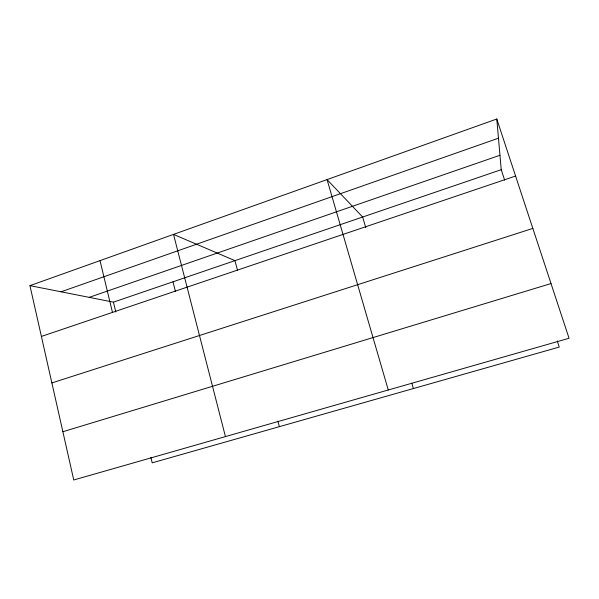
<?xml version="1.0" encoding="UTF-8"?>
<svg xmlns="http://www.w3.org/2000/svg" width="599" height="599" viewBox="0 0 599 599"><rect width="100%" height="100%" fill="white"/><g stroke="black" fill="none" stroke-linecap="round" stroke-linejoin="round"><path stroke-width="0.9" d="M29.95 285.648L496.781 119.006L569.05 338.263L73.752 479.994L29.95 285.648L113.436 302.143L501.228 169.689L496.781 119.006M61.046 291.795L498.465 138.204M89.214 297.359L499.963 155.268M41.398 336.436L515.582 176.046M51.873 382.926L532.84 228.414M62.873 431.729L551.02 283.552M501.228 169.689L504.665 180.202M557.242 340.913L559.256 347.068L152.206 462.84L150.896 457.426M365.772 227.598L362.642 217.025L327.061 179.595L388.272 389.994M411.827 383.24L413.4 388.549M237.556 270.419L234.935 260.64L173.53 234.396L225.434 436.589M277.943 421.314L279.381 426.668M172.976 281.8L175.477 291.631M113.436 302.143L115.817 312.019M100.018 260.632L112.47 312.393"/></g></svg>
